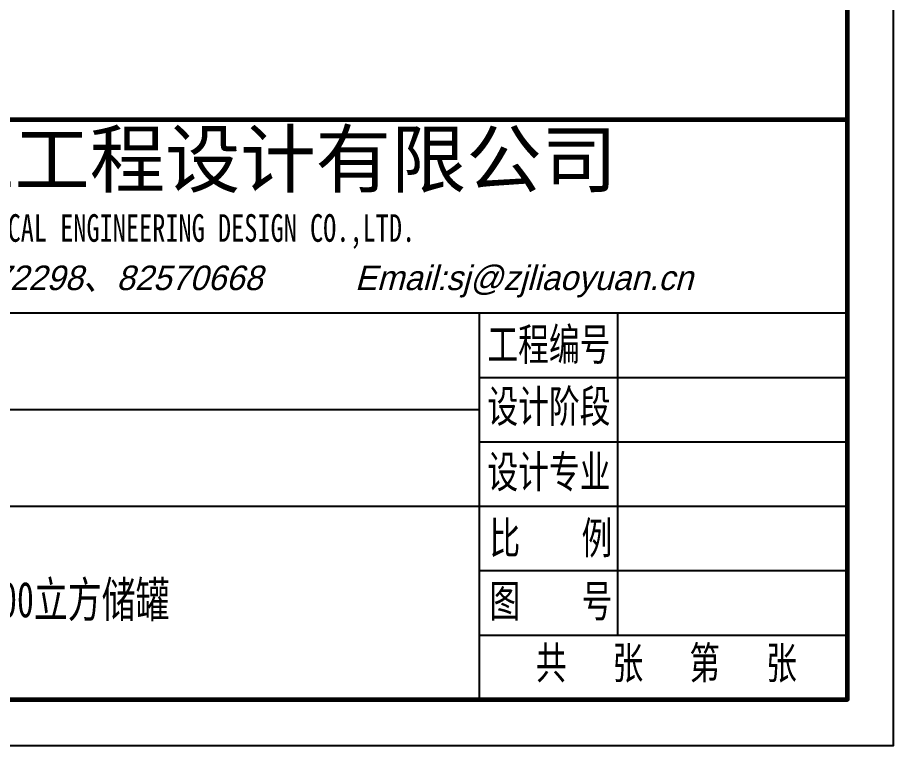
# Model space of a CAD drawing. Header units: millimetres. Extents: x 443784 to 506490, y 53487 to 97828.
# Drawn here: x 492282 to 506490, y 53487 to 65296 of the extents above; entities that cross this region are included whole.
import ezdxf

# ---------------------------------------------------------------- set-up
doc = ezdxf.new("R2010")
doc.units = ezdxf.units.MM
for name, color, linetype in [('2', 3, 'Continuous'), ('图框_外框线', 7, 'Continuous'), ('图框_标题栏文字', 6, 'Continuous')]:
    doc.layers.add(name, color=color, linetype=linetype)
doc.layers.add('图框_内框线', color=5, linetype='Continuous', lineweight=60)
doc.styles.add('新魏', font='')
doc.styles.add('汉字', font='SIMFANG.TTF', dxfattribs={"width": 0.7})
doc.styles.get('新魏').set_extended_font_data('STXinwei')

msp = doc.modelspace()

# ---------------------------------------------------------------- linework, layer by layer
at = {"layer": '图框_内框线'}
msp.add_lwpolyline([(447516.5, 54233.1), (505743.2, 54233.1), (505743.2, 97081.9), (447516.5, 97081.9)], close=True, dxfattribs=at)
msp.add_lwpolyline([(505743.2, 63638.9), (478869.3, 63638.9), (478869.3, 54233.1), (505743.2, 54233.1), (505743.2, 63638.9)], dxfattribs=at)
at = {"layer": '图框_外框线'}
for p, q in [((478869.3, 60503.6), (505743.2, 60503.6)), ((499771.2, 60503.6), (499771.2, 54233.1)), ((502010.7, 60503.6), (502010.7, 55278.2)), ((499771.2, 59458.5), (505743.2, 59458.5)), ((487080.8, 58936), (499771.2, 58936)), ((499771.2, 58413.4), (505743.2, 58413.4)), ((478869.3, 57368.4), (499771.2, 57368.4)), ((499771.2, 57368.4), (505743.2, 57368.4)), ((499771.2, 56323.3), (505743.2, 56323.3)), ((499771.2, 55278.2), (505743.2, 55278.2))]:
    msp.add_line(p, q, dxfattribs=at)
msp.add_lwpolyline([(443784, 53486.6), (506489.7, 53486.6), (506489.7, 97828.4), (443784, 97828.4)], close=True, dxfattribs=at)

# ---------------------------------------------------------------- texts
at = {"layer": '2', "insert": (491724.4, 55821.8), "char_height": 576, "width": 7175.835, "attachment_point": 4, "style": '汉字'}
msp.add_mtext('500立方储罐', dxfattribs=at)
at = {"layer": '图框_标题栏文字', "style": '新魏'}
msp.add_text('嘉兴市热电化工工程设计有限公司', height=895.795, dxfattribs=at).set_placement((483676.8, 62551.8))
at = {"layer": '图框_标题栏文字', "style": '汉字', "width": 0.7}
for s, height, p in [('JIA XING THERMAL CHEMICAL ENGINEERING DESIGN CO.,LTD. ', 447.898, (487427.9, 61657.8)), ('工程编号', 522.55, (499903.5, 59733.3)), ('设计阶段', 522.55, (499903.5, 58728.2)), ('设计专业', 522.55, (499903.5, 57666.1)), ('比    例', 522.55, (499936.4, 56592.6)), ('图    号', 522.55, (499936.4, 55570.5)), ('共   张   第   张', 522.547, (500687.8, 54566.2))]:
    msp.add_text(s, height=height, dxfattribs=at).set_placement(p)
at = {"layer": '图框_标题栏文字', "insert": (479562.4, 61321.7), "char_height": 447.8976, "width": 39322.174, "attachment_point": 1, "style": '新魏'}
msp.add_mtext('{\\Q15;地址:嘉兴市中环南路\\H0.8889x;202\\H1.125x;号         电话:\\H0.8889x;0573-82572298、82570668\\H1.125x;         \\H0.8889x;Email:sj@zjliaoyuan.cn}', dxfattribs=at)

doc.saveas('drawing.dxf')
